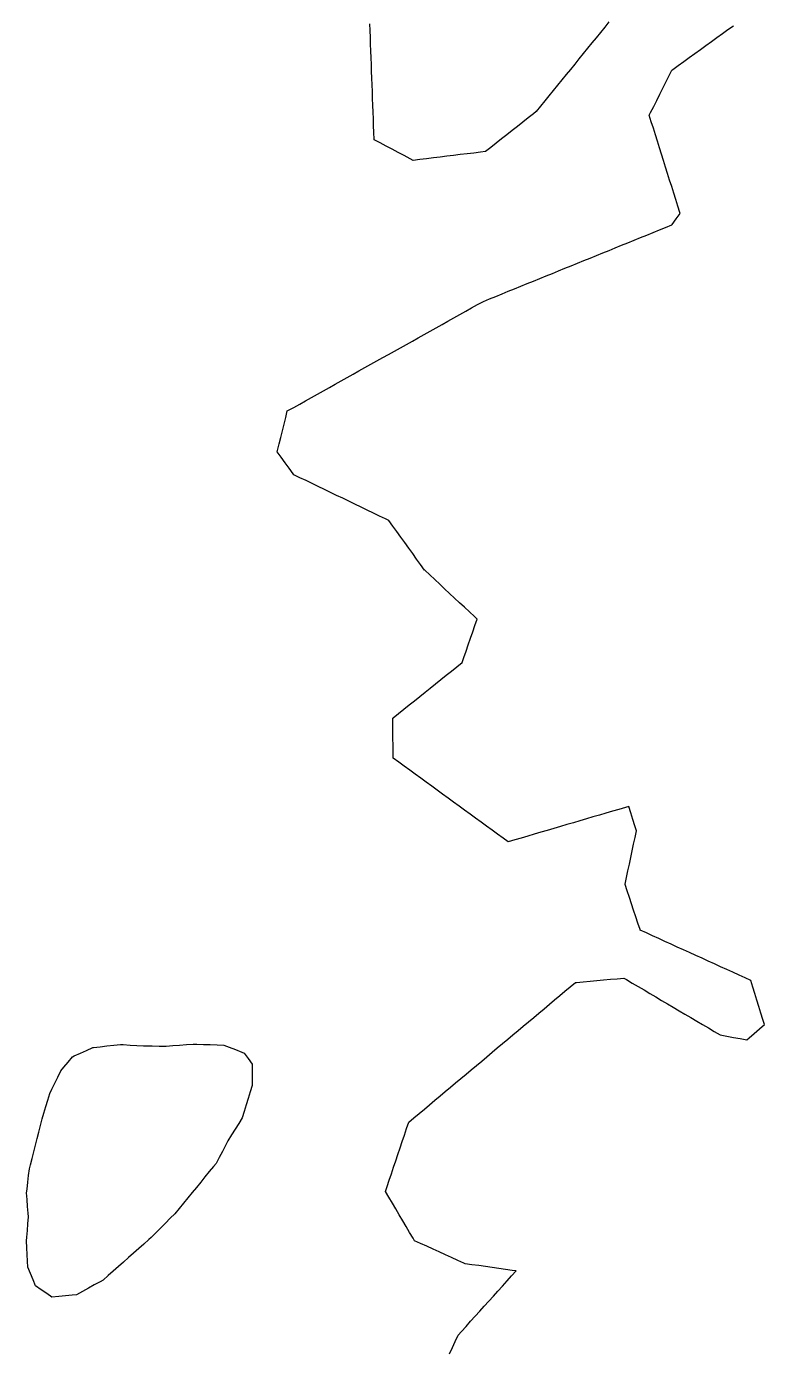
# Model space of a CAD drawing. Header units: millimetres. Extents: x 165 to 2352, y 1753 to 3323.
# Drawn here: x 1897.4 to 2006, y 2617.9 to 2813.2 of the extents above; entities that cross this region are included whole.
import ezdxf

# ---------------------------------------------------------------- set-up
doc = ezdxf.new("R2010")
doc.units = ezdxf.units.MM
for name, color, linetype in [('ALL_HOLES', 1, 'Continuous'), ('ALL_ISLANDS', 7, 'Continuous'), ('OUTLINE_ISLAND_01', 7, 'Continuous'), ('OUTLINE_ISLAND_01_HOLE_56', 1, 'Continuous')]:
    doc.layers.add(name, color=color, linetype=linetype)

msp = doc.modelspace()

# ---------------------------------------------------------------- linework, layer by layer
at = {"layer": 'ALL_HOLES'}
msp.add_lwpolyline([(1929.4533, 2662.1317), (1930.0345, 2661.3179), (1930.6157, 2660.5042), (1930.6161, 2660.3941), (1930.6193, 2659.3941), (1930.6226, 2658.3941), (1930.6258, 2657.3941), (1930.6179, 2657.3688), (1930.3202, 2656.4142), (1930.0224, 2655.4596), (1929.7247, 2654.5049), (1929.427, 2653.5503), (1929.1292, 2652.5956), (1928.6259, 2651.7782), (1928.1016, 2650.9267), (1927.5773, 2650.0751), (1927.053, 2649.2236), (1926.692, 2648.5406), (1926.2247, 2647.6566), (1925.7573, 2646.7725), (1925.29, 2645.8884), (1924.9333, 2645.4521), (1924.3003, 2644.6778), (1923.6674, 2643.9036), (1923.0345, 2643.1294), (1922.4015, 2642.3552), (1921.7686, 2641.581), (1921.1357, 2640.8068), (1920.5027, 2640.0326), (1919.8698, 2639.2584), (1919.2369, 2638.4842), (1918.5635, 2637.8097), (1917.857, 2637.102), (1917.1505, 2636.3943), (1916.444, 2635.6866), (1915.7375, 2634.9789), (1915.4061, 2634.6849), (1914.6581, 2634.0211), (1913.9102, 2633.3574), (1913.1622, 2632.6937), (1912.4142, 2632.03), (1911.6662, 2631.3663), (1910.9182, 2630.7026), (1910.1702, 2630.0389), (1909.4222, 2629.3751), (1908.6743, 2628.7114), (1908.25, 2628.476), (1907.3756, 2627.9909), (1906.5011, 2627.5057), (1905.6267, 2627.0206), (1904.7523, 2626.5354), (1904.1282, 2626.4763), (1903.1327, 2626.382), (1902.1372, 2626.2876), (1901.1416, 2626.1933), (1900.3803, 2626.7181), (1899.557, 2627.2856), (1898.7336, 2627.8531), (1898.3578, 2628.7555), (1897.9734, 2629.6787), (1897.589, 2630.6018), (1897.5452, 2631.4711), (1897.4949, 2632.4699), (1897.4445, 2633.4686), (1897.3942, 2634.4673), (1897.437, 2635.0118), (1897.5154, 2636.0087), (1897.5938, 2637.0056), (1897.6722, 2638.0026), (1897.6304, 2638.5543), (1897.5549, 2639.5514), (1897.4794, 2640.5486), (1897.4039, 2641.5457), (1897.4712, 2642.1108), (1897.5895, 2643.1038), (1897.7078, 2644.0968), (1897.826, 2645.0897), (1897.9699, 2645.6559), (1898.2161, 2646.6252), (1898.4622, 2647.5944), (1898.7084, 2648.5636), (1898.9546, 2649.5328), (1899.2008, 2650.502), (1899.447, 2651.4713), (1899.6932, 2652.4405), (1899.9481, 2653.2821), (1900.238, 2654.2392), (1900.5278, 2655.1963), (1900.8177, 2656.1534), (1901.1324, 2656.8018), (1901.5692, 2657.7013), (1902.0059, 2658.6009), (1902.4426, 2659.5005), (1902.879, 2660.0342), (1903.512, 2660.8084), (1904.145, 2661.5825), (1904.4098, 2661.7025), (1905.3207, 2662.115), (1906.2317, 2662.5275), (1907.1426, 2662.94), (1907.2519, 2662.9526), (1908.2454, 2663.0664), (1909.2389, 2663.1801), (1910.2324, 2663.2939), (1911.226, 2663.4077), (1911.6306, 2663.3813), (1912.6285, 2663.3163), (1913.6264, 2663.2513), (1914.6243, 2663.1862), (1914.9031, 2663.1832), (1915.903, 2663.1721), (1916.903, 2663.1611), (1917.9029, 2663.15), (1917.9343, 2663.1523), (1918.9317, 2663.2245), (1919.9291, 2663.2967), (1920.9265, 2663.3688), (1921.9239, 2663.441), (1922.4478, 2663.426), (1923.4474, 2663.3974), (1924.447, 2663.3688), (1925.4466, 2663.3401), (1926.4462, 2663.3115), (1927.2359, 2663.0017), (1928.1669, 2662.6364), (1929.0978, 2662.2711)], close=True, dxfattribs=at)
at = {"layer": 'ALL_ISLANDS'}
for points in [[(1959.6656, 2617.87), (1960.0867, 2618.777), (1960.5079, 2619.6839), (1960.9291, 2620.5909), (1961.4363, 2621.1531), (1962.1061, 2621.8956), (1962.776, 2622.6381), (1963.4459, 2623.3806), (1964.1157, 2624.1231), (1964.7856, 2624.8655), (1965.4555, 2625.608), (1966.1253, 2626.3505), (1966.7952, 2627.093), (1967.4651, 2627.8355), (1968.1349, 2628.578), (1968.8048, 2629.3204), (1969.4747, 2630.0629), (1968.9145, 2630.1416), (1967.9242, 2630.2807), (1966.934, 2630.4198), (1965.9437, 2630.5589), (1964.9534, 2630.698), (1963.9631, 2630.8371), (1962.9729, 2630.9762), (1961.9826, 2631.1153), (1961.7922, 2631.2018), (1960.8818, 2631.6154), (1959.9714, 2632.0291), (1959.0609, 2632.4427), (1958.1505, 2632.8564), (1957.2401, 2633.27), (1956.3296, 2633.6837), (1955.4192, 2634.0974), (1954.5088, 2634.511), (1954.2979, 2634.869), (1953.7905, 2635.7307), (1953.2831, 2636.5924), (1952.7757, 2637.4541), (1952.2683, 2638.3158), (1951.7609, 2639.1776), (1951.2535, 2640.0393), (1950.7461, 2640.901), (1950.2386, 2641.7627), (1950.4784, 2642.4766), (1950.7968, 2643.4246), (1951.1151, 2644.3725), (1951.4335, 2645.3205), (1951.7518, 2646.2685), (1952.0702, 2647.2165), (1952.3885, 2648.1644), (1952.7069, 2649.1124), (1953.0252, 2650.0604), (1953.3436, 2651.0084), (1953.6619, 2651.9563), (1953.6707, 2651.9637), (1954.4372, 2652.606), (1955.2037, 2653.2482), (1955.9703, 2653.8905), (1956.7368, 2654.5327), (1957.5033, 2655.1749), (1958.2698, 2655.8172), (1959.0363, 2656.4594), (1959.8028, 2657.1017), (1960.5693, 2657.7439), (1961.3358, 2658.3862), (1962.1023, 2659.0284), (1962.8688, 2659.6706), (1963.6353, 2660.3129), (1964.4018, 2660.9551), (1965.1683, 2661.5974), (1965.9348, 2662.2396), (1966.7013, 2662.8819), (1967.4678, 2663.5241), (1968.2343, 2664.1663), (1969.0008, 2664.8086), (1969.7673, 2665.4508), (1970.5338, 2666.0931), (1971.3003, 2666.7353), (1972.0668, 2667.3775), (1972.8333, 2668.0198), (1973.5998, 2668.662), (1974.3663, 2669.3043), (1975.1328, 2669.9465), (1975.8993, 2670.5888), (1976.6658, 2671.231), (1977.4323, 2671.8732), (1978.1988, 2672.5155), (1978.3669, 2672.5308), (1979.3628, 2672.6217), (1980.3586, 2672.7126), (1981.3545, 2672.8035), (1982.3503, 2672.8944), (1983.3462, 2672.9853), (1984.3421, 2673.0761), (1985.3379, 2673.167), (1985.7211, 2672.9409), (1986.5823, 2672.4326), (1987.4435, 2671.9243), (1988.3047, 2671.416), (1989.1659, 2670.9078), (1990.0271, 2670.3995), (1990.8883, 2669.8912), (1991.7495, 2669.3829), (1992.6107, 2668.8746), (1993.4719, 2668.3664), (1994.3331, 2667.8581), (1995.1943, 2667.3498), (1996.0555, 2666.8415), (1996.9167, 2666.3333), (1997.7779, 2665.825), (1998.6391, 2665.3167), (1999.5003, 2664.8084), (1999.5293, 2664.8031), (2000.513, 2664.6231), (2001.4966, 2664.4431), (2002.4803, 2664.263), (2003.464, 2664.083), (2003.7821, 2664.3623), (2004.5335, 2665.0222), (2005.2849, 2665.682), (2006.0363, 2666.3419), (2005.8128, 2667.0706), (2005.5197, 2668.0267), (2005.2266, 2668.9828), (2004.9334, 2669.9389), (2004.6403, 2670.8949), (2004.3472, 2671.851), (2004.054, 2672.8071), (2003.2146, 2673.1888), (2002.3042, 2673.6027), (2001.3939, 2674.0166), (2000.4836, 2674.4306), (1999.5733, 2674.8445), (1998.663, 2675.2584), (1997.7527, 2675.6724), (1996.8424, 2676.0863), (1995.9321, 2676.5002), (1995.0218, 2676.9142), (1994.1115, 2677.3281), (1993.2012, 2677.742), (1992.2908, 2678.1559), (1991.3805, 2678.5699), (1990.4702, 2678.9838), (1989.5599, 2679.3977), (1988.6496, 2679.8117), (1987.7393, 2680.2256), (1987.7153, 2680.2981), (1987.4007, 2681.2473), (1987.0861, 2682.1965), (1986.7715, 2683.1457), (1986.4569, 2684.095), (1986.1423, 2685.0442), (1985.8277, 2685.9934), (1985.5132, 2686.9427), (1985.5265, 2687.0056), (1985.7341, 2687.9838), (1985.9417, 2688.962), (1986.1493, 2689.9402), (1986.3569, 2690.9185), (1986.5645, 2691.8967), (1986.772, 2692.8749), (1986.9796, 2693.8531), (1987.1872, 2694.8313), (1986.9534, 2695.5681), (1986.6509, 2696.5212), (1986.3484, 2697.4744), (1986.0459, 2698.4275), (1985.5787, 2698.2904), (1984.6192, 2698.0088), (1983.6597, 2697.7272), (1982.7001, 2697.4456), (1981.7406, 2697.1639), (1980.7811, 2696.8823), (1979.8216, 2696.6007), (1978.862, 2696.3191), (1977.9025, 2696.0374), (1976.943, 2695.7558), (1975.9835, 2695.4742), (1975.0239, 2695.1926), (1974.0644, 2694.911), (1973.1049, 2694.6293), (1972.1454, 2694.3477), (1971.1858, 2694.0661), (1970.2263, 2693.7845), (1969.2668, 2693.5028), (1968.3073, 2693.2212), (1967.5443, 2693.7778), (1966.7364, 2694.3671), (1965.9285, 2694.9565), (1965.1206, 2695.5458), (1964.3127, 2696.1351), (1963.5048, 2696.7245), (1962.6969, 2697.3138), (1961.889, 2697.9031), (1961.0811, 2698.4925), (1960.2732, 2699.0818), (1959.4654, 2699.6711), (1958.6575, 2700.2605), (1957.8496, 2700.8498), (1957.0417, 2701.4391), (1956.2338, 2702.0285), (1955.4259, 2702.6178), (1954.618, 2703.2071), (1953.8101, 2703.7965), (1953.0022, 2704.3858), (1952.1943, 2704.9751), (1951.3864, 2705.5644), (1951.3739, 2706.444), (1951.3595, 2707.4439), (1951.3452, 2708.4438), (1951.3309, 2709.4437), (1951.3166, 2710.4436), (1951.3023, 2711.4435), (1951.372, 2711.4992), (1952.1536, 2712.123), (1952.9352, 2712.7468), (1953.7168, 2713.3706), (1954.4984, 2713.9944), (1955.28, 2714.6181), (1956.0616, 2715.2419), (1956.8432, 2715.8657), (1957.6247, 2716.4895), (1958.4063, 2717.1133), (1959.1879, 2717.7371), (1959.9695, 2718.3609), (1960.7511, 2718.9847), (1961.5327, 2719.6085), (1961.7866, 2720.348), (1962.1114, 2721.2938), (1962.4362, 2722.2395), (1962.761, 2723.1853), (1963.0858, 2724.1311), (1963.4106, 2725.0769), (1963.7354, 2726.0227), (1963.3444, 2726.3865), (1962.6124, 2727.0678), (1961.8804, 2727.7491), (1961.1483, 2728.4303), (1960.4163, 2729.1116), (1959.6842, 2729.7929), (1958.9522, 2730.4741), (1958.2202, 2731.1554), (1957.4881, 2731.8367), (1956.7561, 2732.518), (1956.0241, 2733.1992), (1956.0014, 2733.2306), (1955.4154, 2734.041), (1954.8295, 2734.8513), (1954.2435, 2735.6617), (1953.6575, 2736.472), (1953.0716, 2737.2824), (1952.4856, 2738.0927), (1951.8997, 2738.9031), (1951.3137, 2739.7134), (1950.7278, 2740.5238), (1950.2551, 2740.7518), (1949.3544, 2741.1864), (1948.4538, 2741.6209), (1947.5531, 2742.0554), (1946.6525, 2742.49), (1945.7518, 2742.9245), (1944.8512, 2743.3591), (1943.9505, 2743.7936), (1943.0499, 2744.2281), (1942.1492, 2744.6627), (1941.2486, 2745.0972), (1940.3479, 2745.5318), (1939.4473, 2745.9663), (1938.5466, 2746.4008), (1937.646, 2746.8354), (1936.7453, 2747.2699), (1936.6418, 2747.4134), (1936.0565, 2748.2243), (1935.4713, 2749.0352), (1934.8861, 2749.8461), (1934.3009, 2750.6569), (1934.3439, 2750.8307), (1934.5842, 2751.8014), (1934.8245, 2752.7722), (1935.0648, 2753.7429), (1935.305, 2754.7136), (1935.5453, 2755.6843), (1935.7856, 2756.655), (1935.8648, 2756.6993), (1936.7379, 2757.187), (1937.6109, 2757.6747), (1938.4839, 2758.1624), (1939.3569, 2758.6501), (1940.2299, 2759.1378), (1941.1029, 2759.6255), (1941.9759, 2760.1132), (1942.8489, 2760.6009), (1943.722, 2761.0886), (1944.595, 2761.5763), (1945.468, 2762.064), (1946.341, 2762.5517), (1947.214, 2763.0394), (1948.087, 2763.5271), (1948.96, 2764.0148), (1949.833, 2764.5025), (1950.706, 2764.9901), (1951.5791, 2765.4778), (1952.4521, 2765.9655), (1953.3251, 2766.4532), (1954.1981, 2766.9409), (1955.0711, 2767.4286), (1955.9441, 2767.9163), (1956.8171, 2768.404), (1957.6901, 2768.8917), (1958.5632, 2769.3794), (1959.4362, 2769.8671), (1960.3092, 2770.3548), (1961.1822, 2770.8425), (1962.0552, 2771.3302), (1962.9282, 2771.8179), (1963.8012, 2772.3056), (1964.6742, 2772.7933), (1965.5452, 2773.1471), (1966.4717, 2773.5234), (1967.3982, 2773.8997), (1968.3247, 2774.276), (1969.2512, 2774.6523), (1970.1777, 2775.0286), (1971.1042, 2775.405), (1972.0307, 2775.7813), (1972.9571, 2776.1576), (1973.8836, 2776.5339), (1974.8101, 2776.9102), (1975.7366, 2777.2865), (1976.6631, 2777.6628), (1977.5896, 2778.0391), (1978.5161, 2778.4154), (1979.4426, 2778.7917), (1980.3691, 2779.1681), (1981.2956, 2779.5444), (1982.2221, 2779.9207), (1983.1486, 2780.297), (1984.0751, 2780.6733), (1985.0016, 2781.0496), (1985.9281, 2781.4259), (1986.8545, 2781.8022), (1987.781, 2782.1785), (1988.7075, 2782.5548), (1989.634, 2782.9312), (1990.5605, 2783.3075), (1991.487, 2783.6838), (1992.4135, 2784.0601), (1992.4506, 2784.1115), (1993.0355, 2784.9227), (1993.6204, 2785.7338), (1993.5772, 2785.871), (1993.2773, 2786.825), (1992.9775, 2787.779), (1992.6776, 2788.7329), (1992.3777, 2789.6869), (1992.0778, 2790.6409), (1991.7779, 2791.5949), (1991.4781, 2792.5488), (1991.1782, 2793.5028), (1990.8783, 2794.4568), (1990.5784, 2795.4108), (1990.2785, 2796.3648), (1989.9787, 2797.3187), (1989.6788, 2798.2727), (1989.3789, 2799.2267), (1989.079, 2800.1807), (1989.2799, 2800.5831), (1989.7264, 2801.4779), (1990.1729, 2802.3727), (1990.6194, 2803.2675), (1991.0659, 2804.1622), (1991.5124, 2805.057), (1991.9589, 2805.9518), (1992.4054, 2806.8466), (1992.5407, 2806.9441), (1993.3519, 2807.5288), (1994.1632, 2808.1134), (1994.9745, 2808.6981), (1995.7858, 2809.2827), (1996.597, 2809.8674), (1997.4083, 2810.4521), (1998.2196, 2811.0367), (1999.0309, 2811.6214), (1999.8422, 2812.206), (2000.6534, 2812.7907), (2001.4647, 2813.3754)], [(1983.1471, 2813.9272), (1982.516, 2813.1515), (1981.8849, 2812.3758), (1981.2538, 2811.6001), (1980.6227, 2810.8243), (1979.9916, 2810.0486), (1979.3606, 2809.2729), (1978.7295, 2808.4972), (1978.0984, 2807.7215), (1977.4673, 2806.9457), (1976.8362, 2806.17), (1976.2052, 2805.3943), (1975.5741, 2804.6186), (1974.943, 2803.8429), (1974.3119, 2803.0672), (1973.6808, 2802.2914), (1973.0498, 2801.5157), (1972.4187, 2800.74), (1972.0088, 2800.416), (1971.2244, 2799.7958), (1970.44, 2799.1756), (1969.6555, 2798.5554), (1968.8711, 2797.9352), (1968.0866, 2797.315), (1967.3022, 2796.6948), (1966.5177, 2796.0746), (1965.7333, 2795.4544), (1964.9488, 2794.8342), (1964.2374, 2794.7479), (1963.2446, 2794.6275), (1962.2519, 2794.5071), (1961.2592, 2794.3867), (1960.2665, 2794.2663), (1959.2738, 2794.1459), (1958.281, 2794.0254), (1957.2883, 2793.905), (1956.2956, 2793.7846), (1955.3029, 2793.6642), (1954.3101, 2793.5438), (1953.8727, 2793.7753), (1952.9889, 2794.2432), (1952.1051, 2794.711), (1951.2213, 2795.1789), (1950.3375, 2795.6468), (1949.4537, 2796.1146), (1948.5699, 2796.5825), (1948.5667, 2796.6681), (1948.5302, 2797.6675), (1948.4936, 2798.6668), (1948.4571, 2799.6661), (1948.4206, 2800.6655), (1948.384, 2801.6648), (1948.3475, 2802.6641), (1948.3109, 2803.6635), (1948.2744, 2804.6628), (1948.2378, 2805.6621), (1948.2013, 2806.6615), (1948.1647, 2807.6608), (1948.1282, 2808.6601), (1948.0916, 2809.6595), (1948.0551, 2810.6588), (1948.0186, 2811.6581), (1947.982, 2812.6575), (1947.9455, 2813.6568)]]:
    msp.add_lwpolyline(points, dxfattribs=at)
at = {"layer": 'OUTLINE_ISLAND_01'}
for points in [[(1959.6656, 2617.87), (1960.0867, 2618.777), (1960.5079, 2619.6839), (1960.9291, 2620.5909), (1961.4363, 2621.1531), (1962.1061, 2621.8956), (1962.776, 2622.6381), (1963.4459, 2623.3806), (1964.1157, 2624.1231), (1964.7856, 2624.8655), (1965.4555, 2625.608), (1966.1253, 2626.3505), (1966.7952, 2627.093), (1967.4651, 2627.8355), (1968.1349, 2628.578), (1968.8048, 2629.3204), (1969.4747, 2630.0629), (1968.9145, 2630.1416), (1967.9242, 2630.2807), (1966.934, 2630.4198), (1965.9437, 2630.5589), (1964.9534, 2630.698), (1963.9631, 2630.8371), (1962.9729, 2630.9762), (1961.9826, 2631.1153), (1961.7922, 2631.2018), (1960.8818, 2631.6154), (1959.9714, 2632.0291), (1959.0609, 2632.4427), (1958.1505, 2632.8564), (1957.2401, 2633.27), (1956.3296, 2633.6837), (1955.4192, 2634.0974), (1954.5088, 2634.511), (1954.2979, 2634.869), (1953.7905, 2635.7307), (1953.2831, 2636.5924), (1952.7757, 2637.4541), (1952.2683, 2638.3158), (1951.7609, 2639.1776), (1951.2535, 2640.0393), (1950.7461, 2640.901), (1950.2386, 2641.7627), (1950.4784, 2642.4766), (1950.7968, 2643.4246), (1951.1151, 2644.3725), (1951.4335, 2645.3205), (1951.7518, 2646.2685), (1952.0702, 2647.2165), (1952.3885, 2648.1644), (1952.7069, 2649.1124), (1953.0252, 2650.0604), (1953.3436, 2651.0084), (1953.6619, 2651.9563), (1953.6707, 2651.9637), (1954.4372, 2652.606), (1955.2037, 2653.2482), (1955.9703, 2653.8905), (1956.7368, 2654.5327), (1957.5033, 2655.1749), (1958.2698, 2655.8172), (1959.0363, 2656.4594), (1959.8028, 2657.1017), (1960.5693, 2657.7439), (1961.3358, 2658.3862), (1962.1023, 2659.0284), (1962.8688, 2659.6706), (1963.6353, 2660.3129), (1964.4018, 2660.9551), (1965.1683, 2661.5974), (1965.9348, 2662.2396), (1966.7013, 2662.8819), (1967.4678, 2663.5241), (1968.2343, 2664.1663), (1969.0008, 2664.8086), (1969.7673, 2665.4508), (1970.5338, 2666.0931), (1971.3003, 2666.7353), (1972.0668, 2667.3775), (1972.8333, 2668.0198), (1973.5998, 2668.662), (1974.3663, 2669.3043), (1975.1328, 2669.9465), (1975.8993, 2670.5888), (1976.6658, 2671.231), (1977.4323, 2671.8732), (1978.1988, 2672.5155), (1978.3669, 2672.5308), (1979.3628, 2672.6217), (1980.3586, 2672.7126), (1981.3545, 2672.8035), (1982.3503, 2672.8944), (1983.3462, 2672.9853), (1984.3421, 2673.0761), (1985.3379, 2673.167), (1985.7211, 2672.9409), (1986.5823, 2672.4326), (1987.4435, 2671.9243), (1988.3047, 2671.416), (1989.1659, 2670.9078), (1990.0271, 2670.3995), (1990.8883, 2669.8912), (1991.7495, 2669.3829), (1992.6107, 2668.8746), (1993.4719, 2668.3664), (1994.3331, 2667.8581), (1995.1943, 2667.3498), (1996.0555, 2666.8415), (1996.9167, 2666.3333), (1997.7779, 2665.825), (1998.6391, 2665.3167), (1999.5003, 2664.8084), (1999.5293, 2664.8031), (2000.513, 2664.6231), (2001.4966, 2664.4431), (2002.4803, 2664.263), (2003.464, 2664.083), (2003.7821, 2664.3623), (2004.5335, 2665.0222), (2005.2849, 2665.682), (2006.0363, 2666.3419), (2005.8128, 2667.0706), (2005.5197, 2668.0267), (2005.2266, 2668.9828), (2004.9334, 2669.9389), (2004.6403, 2670.8949), (2004.3472, 2671.851), (2004.054, 2672.8071), (2003.2146, 2673.1888), (2002.3042, 2673.6027), (2001.3939, 2674.0166), (2000.4836, 2674.4306), (1999.5733, 2674.8445), (1998.663, 2675.2584), (1997.7527, 2675.6724), (1996.8424, 2676.0863), (1995.9321, 2676.5002), (1995.0218, 2676.9142), (1994.1115, 2677.3281), (1993.2012, 2677.742), (1992.2908, 2678.1559), (1991.3805, 2678.5699), (1990.4702, 2678.9838), (1989.5599, 2679.3977), (1988.6496, 2679.8117), (1987.7393, 2680.2256), (1987.7153, 2680.2981), (1987.4007, 2681.2473), (1987.0861, 2682.1965), (1986.7715, 2683.1457), (1986.4569, 2684.095), (1986.1423, 2685.0442), (1985.8277, 2685.9934), (1985.5132, 2686.9427), (1985.5265, 2687.0056), (1985.7341, 2687.9838), (1985.9417, 2688.962), (1986.1493, 2689.9402), (1986.3569, 2690.9185), (1986.5645, 2691.8967), (1986.772, 2692.8749), (1986.9796, 2693.8531), (1987.1872, 2694.8313), (1986.9534, 2695.5681), (1986.6509, 2696.5212), (1986.3484, 2697.4744), (1986.0459, 2698.4275), (1985.5787, 2698.2904), (1984.6192, 2698.0088), (1983.6597, 2697.7272), (1982.7001, 2697.4456), (1981.7406, 2697.1639), (1980.7811, 2696.8823), (1979.8216, 2696.6007), (1978.862, 2696.3191), (1977.9025, 2696.0374), (1976.943, 2695.7558), (1975.9835, 2695.4742), (1975.0239, 2695.1926), (1974.0644, 2694.911), (1973.1049, 2694.6293), (1972.1454, 2694.3477), (1971.1858, 2694.0661), (1970.2263, 2693.7845), (1969.2668, 2693.5028), (1968.3073, 2693.2212), (1967.5443, 2693.7778), (1966.7364, 2694.3671), (1965.9285, 2694.9565), (1965.1206, 2695.5458), (1964.3127, 2696.1351), (1963.5048, 2696.7245), (1962.6969, 2697.3138), (1961.889, 2697.9031), (1961.0811, 2698.4925), (1960.2732, 2699.0818), (1959.4654, 2699.6711), (1958.6575, 2700.2605), (1957.8496, 2700.8498), (1957.0417, 2701.4391), (1956.2338, 2702.0285), (1955.4259, 2702.6178), (1954.618, 2703.2071), (1953.8101, 2703.7965), (1953.0022, 2704.3858), (1952.1943, 2704.9751), (1951.3864, 2705.5644), (1951.3739, 2706.444), (1951.3595, 2707.4439), (1951.3452, 2708.4438), (1951.3309, 2709.4437), (1951.3166, 2710.4436), (1951.3023, 2711.4435), (1951.372, 2711.4992), (1952.1536, 2712.123), (1952.9352, 2712.7468), (1953.7168, 2713.3706), (1954.4984, 2713.9944), (1955.28, 2714.6181), (1956.0616, 2715.2419), (1956.8432, 2715.8657), (1957.6247, 2716.4895), (1958.4063, 2717.1133), (1959.1879, 2717.7371), (1959.9695, 2718.3609), (1960.7511, 2718.9847), (1961.5327, 2719.6085), (1961.7866, 2720.348), (1962.1114, 2721.2938), (1962.4362, 2722.2395), (1962.761, 2723.1853), (1963.0858, 2724.1311), (1963.4106, 2725.0769), (1963.7354, 2726.0227), (1963.3444, 2726.3865), (1962.6124, 2727.0678), (1961.8804, 2727.7491), (1961.1483, 2728.4303), (1960.4163, 2729.1116), (1959.6842, 2729.7929), (1958.9522, 2730.4741), (1958.2202, 2731.1554), (1957.4881, 2731.8367), (1956.7561, 2732.518), (1956.0241, 2733.1992), (1956.0014, 2733.2306), (1955.4154, 2734.041), (1954.8295, 2734.8513), (1954.2435, 2735.6617), (1953.6575, 2736.472), (1953.0716, 2737.2824), (1952.4856, 2738.0927), (1951.8997, 2738.9031), (1951.3137, 2739.7134), (1950.7278, 2740.5238), (1950.2551, 2740.7518), (1949.3544, 2741.1864), (1948.4538, 2741.6209), (1947.5531, 2742.0554), (1946.6525, 2742.49), (1945.7518, 2742.9245), (1944.8512, 2743.3591), (1943.9505, 2743.7936), (1943.0499, 2744.2281), (1942.1492, 2744.6627), (1941.2486, 2745.0972), (1940.3479, 2745.5318), (1939.4473, 2745.9663), (1938.5466, 2746.4008), (1937.646, 2746.8354), (1936.7453, 2747.2699), (1936.6418, 2747.4134), (1936.0565, 2748.2243), (1935.4713, 2749.0352), (1934.8861, 2749.8461), (1934.3009, 2750.6569), (1934.3439, 2750.8307), (1934.5842, 2751.8014), (1934.8245, 2752.7722), (1935.0648, 2753.7429), (1935.305, 2754.7136), (1935.5453, 2755.6843), (1935.7856, 2756.655), (1935.8648, 2756.6993), (1936.7379, 2757.187), (1937.6109, 2757.6747), (1938.4839, 2758.1624), (1939.3569, 2758.6501), (1940.2299, 2759.1378), (1941.1029, 2759.6255), (1941.9759, 2760.1132), (1942.8489, 2760.6009), (1943.722, 2761.0886), (1944.595, 2761.5763), (1945.468, 2762.064), (1946.341, 2762.5517), (1947.214, 2763.0394), (1948.087, 2763.5271), (1948.96, 2764.0148), (1949.833, 2764.5025), (1950.706, 2764.9901), (1951.5791, 2765.4778), (1952.4521, 2765.9655), (1953.3251, 2766.4532), (1954.1981, 2766.9409), (1955.0711, 2767.4286), (1955.9441, 2767.9163), (1956.8171, 2768.404), (1957.6901, 2768.8917), (1958.5632, 2769.3794), (1959.4362, 2769.8671), (1960.3092, 2770.3548), (1961.1822, 2770.8425), (1962.0552, 2771.3302), (1962.9282, 2771.8179), (1963.8012, 2772.3056), (1964.6742, 2772.7933), (1965.5452, 2773.1471), (1966.4717, 2773.5234), (1967.3982, 2773.8997), (1968.3247, 2774.276), (1969.2512, 2774.6523), (1970.1777, 2775.0286), (1971.1042, 2775.405), (1972.0307, 2775.7813), (1972.9571, 2776.1576), (1973.8836, 2776.5339), (1974.8101, 2776.9102), (1975.7366, 2777.2865), (1976.6631, 2777.6628), (1977.5896, 2778.0391), (1978.5161, 2778.4154), (1979.4426, 2778.7917), (1980.3691, 2779.1681), (1981.2956, 2779.5444), (1982.2221, 2779.9207), (1983.1486, 2780.297), (1984.0751, 2780.6733), (1985.0016, 2781.0496), (1985.9281, 2781.4259), (1986.8545, 2781.8022), (1987.781, 2782.1785), (1988.7075, 2782.5548), (1989.634, 2782.9312), (1990.5605, 2783.3075), (1991.487, 2783.6838), (1992.4135, 2784.0601), (1992.4506, 2784.1115), (1993.0355, 2784.9227), (1993.6204, 2785.7338), (1993.5772, 2785.871), (1993.2773, 2786.825), (1992.9775, 2787.779), (1992.6776, 2788.7329), (1992.3777, 2789.6869), (1992.0778, 2790.6409), (1991.7779, 2791.5949), (1991.4781, 2792.5488), (1991.1782, 2793.5028), (1990.8783, 2794.4568), (1990.5784, 2795.4108), (1990.2785, 2796.3648), (1989.9787, 2797.3187), (1989.6788, 2798.2727), (1989.3789, 2799.2267), (1989.079, 2800.1807), (1989.2799, 2800.5831), (1989.7264, 2801.4779), (1990.1729, 2802.3727), (1990.6194, 2803.2675), (1991.0659, 2804.1622), (1991.5124, 2805.057), (1991.9589, 2805.9518), (1992.4054, 2806.8466), (1992.5407, 2806.9441), (1993.3519, 2807.5288), (1994.1632, 2808.1134), (1994.9745, 2808.6981), (1995.7858, 2809.2827), (1996.597, 2809.8674), (1997.4083, 2810.4521), (1998.2196, 2811.0367), (1999.0309, 2811.6214), (1999.8422, 2812.206), (2000.6534, 2812.7907), (2001.4647, 2813.3754)], [(1983.1471, 2813.9272), (1982.516, 2813.1515), (1981.8849, 2812.3758), (1981.2538, 2811.6001), (1980.6227, 2810.8243), (1979.9916, 2810.0486), (1979.3606, 2809.2729), (1978.7295, 2808.4972), (1978.0984, 2807.7215), (1977.4673, 2806.9457), (1976.8362, 2806.17), (1976.2052, 2805.3943), (1975.5741, 2804.6186), (1974.943, 2803.8429), (1974.3119, 2803.0672), (1973.6808, 2802.2914), (1973.0498, 2801.5157), (1972.4187, 2800.74), (1972.0088, 2800.416), (1971.2244, 2799.7958), (1970.44, 2799.1756), (1969.6555, 2798.5554), (1968.8711, 2797.9352), (1968.0866, 2797.315), (1967.3022, 2796.6948), (1966.5177, 2796.0746), (1965.7333, 2795.4544), (1964.9488, 2794.8342), (1964.2374, 2794.7479), (1963.2446, 2794.6275), (1962.2519, 2794.5071), (1961.2592, 2794.3867), (1960.2665, 2794.2663), (1959.2738, 2794.1459), (1958.281, 2794.0254), (1957.2883, 2793.905), (1956.2956, 2793.7846), (1955.3029, 2793.6642), (1954.3101, 2793.5438), (1953.8727, 2793.7753), (1952.9889, 2794.2432), (1952.1051, 2794.711), (1951.2213, 2795.1789), (1950.3375, 2795.6468), (1949.4537, 2796.1146), (1948.5699, 2796.5825), (1948.5667, 2796.6681), (1948.5302, 2797.6675), (1948.4936, 2798.6668), (1948.4571, 2799.6661), (1948.4206, 2800.6655), (1948.384, 2801.6648), (1948.3475, 2802.6641), (1948.3109, 2803.6635), (1948.2744, 2804.6628), (1948.2378, 2805.6621), (1948.2013, 2806.6615), (1948.1647, 2807.6608), (1948.1282, 2808.6601), (1948.0916, 2809.6595), (1948.0551, 2810.6588), (1948.0186, 2811.6581), (1947.982, 2812.6575), (1947.9455, 2813.6568)]]:
    msp.add_lwpolyline(points, dxfattribs=at)
at = {"layer": 'OUTLINE_ISLAND_01_HOLE_56'}
msp.add_lwpolyline([(1929.4533, 2662.1317), (1930.0345, 2661.3179), (1930.6157, 2660.5042), (1930.6161, 2660.3941), (1930.6193, 2659.3941), (1930.6226, 2658.3941), (1930.6258, 2657.3941), (1930.6179, 2657.3688), (1930.3202, 2656.4142), (1930.0224, 2655.4596), (1929.7247, 2654.5049), (1929.427, 2653.5503), (1929.1292, 2652.5956), (1928.6259, 2651.7782), (1928.1016, 2650.9267), (1927.5773, 2650.0751), (1927.053, 2649.2236), (1926.692, 2648.5406), (1926.2247, 2647.6566), (1925.7573, 2646.7725), (1925.29, 2645.8884), (1924.9333, 2645.4521), (1924.3003, 2644.6778), (1923.6674, 2643.9036), (1923.0345, 2643.1294), (1922.4015, 2642.3552), (1921.7686, 2641.581), (1921.1357, 2640.8068), (1920.5027, 2640.0326), (1919.8698, 2639.2584), (1919.2369, 2638.4842), (1918.5635, 2637.8097), (1917.857, 2637.102), (1917.1505, 2636.3943), (1916.444, 2635.6866), (1915.7375, 2634.9789), (1915.4061, 2634.6849), (1914.6581, 2634.0211), (1913.9102, 2633.3574), (1913.1622, 2632.6937), (1912.4142, 2632.03), (1911.6662, 2631.3663), (1910.9182, 2630.7026), (1910.1702, 2630.0389), (1909.4222, 2629.3751), (1908.6743, 2628.7114), (1908.25, 2628.476), (1907.3756, 2627.9909), (1906.5011, 2627.5057), (1905.6267, 2627.0206), (1904.7523, 2626.5354), (1904.1282, 2626.4763), (1903.1327, 2626.382), (1902.1372, 2626.2876), (1901.1416, 2626.1933), (1900.3803, 2626.7181), (1899.557, 2627.2856), (1898.7336, 2627.8531), (1898.3578, 2628.7555), (1897.9734, 2629.6787), (1897.589, 2630.6018), (1897.5452, 2631.4711), (1897.4949, 2632.4699), (1897.4445, 2633.4686), (1897.3942, 2634.4673), (1897.437, 2635.0118), (1897.5154, 2636.0087), (1897.5938, 2637.0056), (1897.6722, 2638.0026), (1897.6304, 2638.5543), (1897.5549, 2639.5514), (1897.4794, 2640.5486), (1897.4039, 2641.5457), (1897.4712, 2642.1108), (1897.5895, 2643.1038), (1897.7078, 2644.0968), (1897.826, 2645.0897), (1897.9699, 2645.6559), (1898.2161, 2646.6252), (1898.4622, 2647.5944), (1898.7084, 2648.5636), (1898.9546, 2649.5328), (1899.2008, 2650.502), (1899.447, 2651.4713), (1899.6932, 2652.4405), (1899.9481, 2653.2821), (1900.238, 2654.2392), (1900.5278, 2655.1963), (1900.8177, 2656.1534), (1901.1324, 2656.8018), (1901.5692, 2657.7013), (1902.0059, 2658.6009), (1902.4426, 2659.5005), (1902.879, 2660.0342), (1903.512, 2660.8084), (1904.145, 2661.5825), (1904.4098, 2661.7025), (1905.3207, 2662.115), (1906.2317, 2662.5275), (1907.1426, 2662.94), (1907.2519, 2662.9526), (1908.2454, 2663.0664), (1909.2389, 2663.1801), (1910.2324, 2663.2939), (1911.226, 2663.4077), (1911.6306, 2663.3813), (1912.6285, 2663.3163), (1913.6264, 2663.2513), (1914.6243, 2663.1862), (1914.9031, 2663.1832), (1915.903, 2663.1721), (1916.903, 2663.1611), (1917.9029, 2663.15), (1917.9343, 2663.1523), (1918.9317, 2663.2245), (1919.9291, 2663.2967), (1920.9265, 2663.3688), (1921.9239, 2663.441), (1922.4478, 2663.426), (1923.4474, 2663.3974), (1924.447, 2663.3688), (1925.4466, 2663.3401), (1926.4462, 2663.3115), (1927.2359, 2663.0017), (1928.1669, 2662.6364), (1929.0978, 2662.2711)], close=True, dxfattribs=at)

doc.saveas('drawing.dxf')
